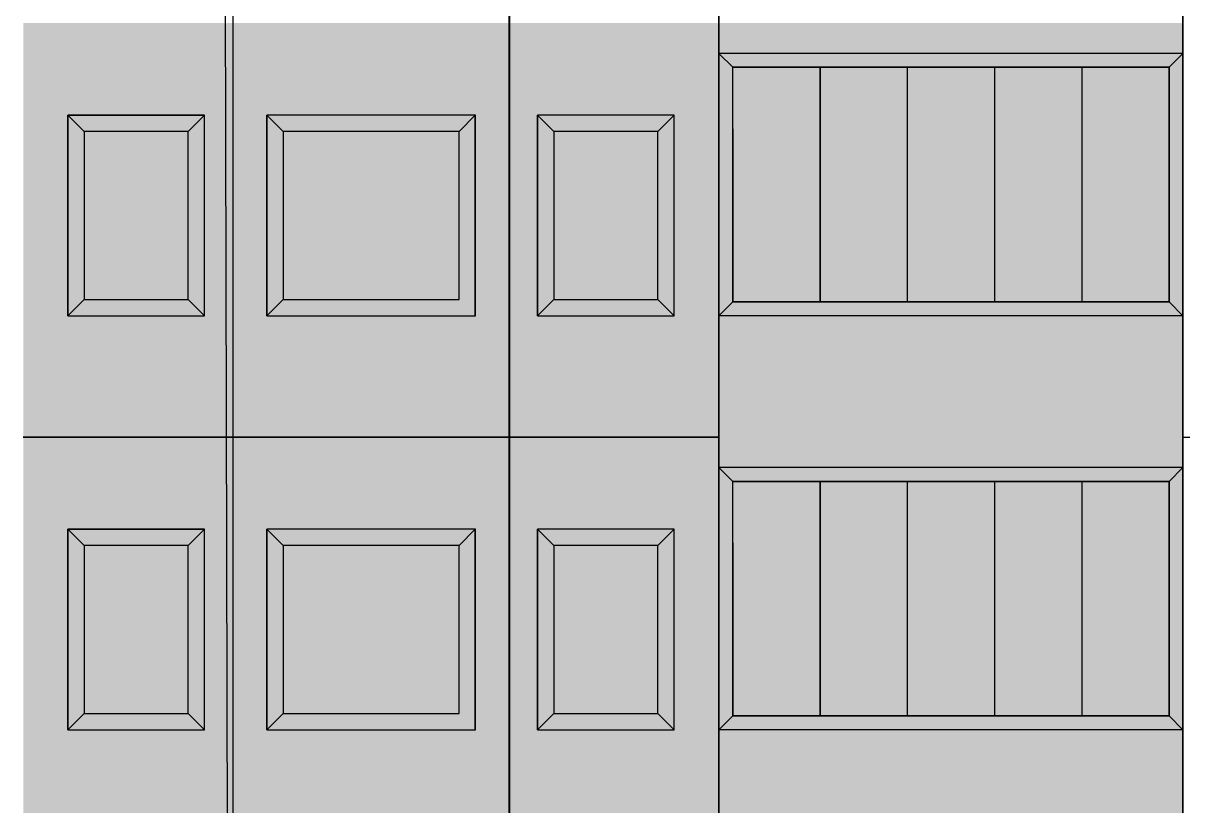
# Model space of a CAD drawing. Header units: millimetres. Extents: x -257254 to 390979, y -202328 to 355504.
# Drawn here: x 39315 to 47715, y 52424 to 58095 of the extents above; entities that cross this region are included whole.
import ezdxf

# ---------------------------------------------------------------- set-up
doc = ezdxf.new("R2010")
doc.units = ezdxf.units.MM
doc.layers.get('0').update_dxf_attribs({"lineweight": 25})
doc.layers.add('заливка', color=7, linetype='Continuous', lineweight=25)
doc.layers.add('разрез', color=40, linetype='Continuous')
doc.layers.add('фасадик', color=7, linetype='Continuous', lineweight=25, true_color=0x51362d)

# ---------------------------------------------------------------- blocks, each defined once
blk = doc.blocks.new('*U210')
for points in [[(0, 0), (988.7, 0), (988.7, 1453.5), (0, 1453.5)], [(118, 118), (870.7, 118), (870.7, 1335.5), (118, 1335.5)]]:
    blk.add_lwpolyline(points, close=True)
blk = doc.blocks.new('*U211')
for points in [[(0, 0), (1510.4, 0), (1510.4, 1453.5), (0, 1453.5)], [(118, 118), (1392.4, 118), (1392.4, 1335.5), (118, 1335.5)]]:
    blk.add_lwpolyline(points, close=True)

msp = doc.modelspace()

# ---------------------------------------------------------------- hatches: boundary and pattern name
h = msp.add_hatch(color=256)
h.dxf.hatch_style = 1
h.set_gradient(color1=(128, 128, 128), color2=(0, 255, 255), name='INVHEMISPHERICAL')
h.paths.add_polyline_path([(45087.01018, 57775.2328), (44455.01018, 57775.2328), (44455.01018, 56075.34196), (45087.01018, 56075.34196)])
h.paths.add_polyline_path([(45719.01018, 57775.2328), (45087.01018, 57775.2328), (45087.01018, 56075.34196), (45719.01018, 56075.34196)])
h.paths.add_polyline_path([(46351.01018, 57775.2328), (45719.01018, 57775.2328), (45719.01018, 56075.34196), (46351.01018, 56075.34196)])
h.paths.add_polyline_path([(46983.01018, 57775.2328), (46351.01018, 57775.2328), (46351.01018, 56075.34196), (46983.01018, 56075.34196)])
h.paths.add_polyline_path([(47615.01018, 57775.2328), (46983.01018, 57775.2328), (46983.01018, 56075.34196), (47615.01018, 56075.34196)])
h = msp.add_hatch(color=256)
h.dxf.hatch_style = 1
h.set_gradient(color1=(128, 128, 128), color2=(0, 255, 255), name='INVHEMISPHERICAL')
h.paths.add_polyline_path([(40510.25195, 57310.85472), (39757.57173, 57310.85472), (39757.57173, 56093.34196), (40510.25195, 56093.34196)])
h.paths.add_polyline_path([(42472.41495, 57310.85473), (41198.01024, 57310.85473), (41198.01024, 56093.34196), (42472.41495, 56093.34196)])
h.paths.add_polyline_path([(43912.34825, 57310.85472), (43159.66803, 57310.85472), (43159.66803, 56093.34196), (43912.34825, 56093.34196)])
h = msp.add_hatch(color=256)
h.dxf.hatch_style = 1
h.set_gradient(color1=(128, 128, 128), color2=(0, 255, 255), name='INVHEMISPHERICAL')
h.paths.add_polyline_path([(40510.25195, 57310.85472), (39757.57173, 57310.85472), (39757.57173, 56093.34196), (40510.25195, 56093.34196)])
h.paths.add_polyline_path([(42472.41495, 57310.85473), (41198.01024, 57310.85473), (41198.01024, 56093.34196), (42472.41495, 56093.34196)])
h.paths.add_polyline_path([(43912.34825, 57310.85472), (43159.66803, 57310.85472), (43159.66803, 56093.34196), (43912.34825, 56093.34196)])
h = msp.add_hatch(color=256)
h.dxf.hatch_style = 1
h.set_gradient(color1=(128, 128, 128), color2=(0, 255, 255), name='INVHEMISPHERICAL')
h.paths.add_polyline_path([(45087.01018, 54775.2328), (44455.01018, 54775.2328), (44455.01018, 53075.34196), (45087.01018, 53075.34196)])
h.paths.add_polyline_path([(45719.01018, 54775.2328), (45087.01018, 54775.2328), (45087.01018, 53075.34196), (45719.01018, 53075.34196)])
h.paths.add_polyline_path([(46351.01018, 54775.2328), (45719.01018, 54775.2328), (45719.01018, 53075.34196), (46351.01018, 53075.34196)])
h.paths.add_polyline_path([(46983.01018, 54775.2328), (46351.01018, 54775.2328), (46351.01018, 53075.34196), (46983.01018, 53075.34196)])
h.paths.add_polyline_path([(47615.01018, 54775.2328), (46983.01018, 54775.2328), (46983.01018, 53075.34196), (47615.01018, 53075.34196)])
h = msp.add_hatch(color=256)
h.dxf.hatch_style = 1
h.set_gradient(color1=(128, 128, 128), color2=(0, 255, 255), name='INVHEMISPHERICAL')
h.paths.add_polyline_path([(40510.25195, 54310.85472), (39757.57173, 54310.85472), (39757.57173, 53093.34196), (40510.25195, 53093.34196)])
h.paths.add_polyline_path([(42472.41495, 54310.85473), (41198.01024, 54310.85473), (41198.01024, 53093.34196), (42472.41495, 53093.34196)])
h.paths.add_polyline_path([(43912.34825, 54310.85472), (43159.66803, 54310.85472), (43159.66803, 53093.34196), (43912.34825, 53093.34196)])
h = msp.add_hatch(color=256)
h.dxf.hatch_style = 1
h.set_gradient(color1=(128, 128, 128), color2=(0, 255, 255), name='INVHEMISPHERICAL')
h.paths.add_polyline_path([(40510.25195, 54310.85472), (39757.57173, 54310.85472), (39757.57173, 53093.34196), (40510.25195, 53093.34196)])
h.paths.add_polyline_path([(42472.41495, 54310.85473), (41198.01024, 54310.85473), (41198.01024, 53093.34196), (42472.41495, 53093.34196)])
h.paths.add_polyline_path([(43912.34825, 54310.85472), (43159.66803, 54310.85472), (43159.66803, 53093.34196), (43912.34825, 53093.34196)])
at = {"layer": 'заливка', "transparency": 33554687}
h = msp.add_hatch(color=256, dxfattribs=at)
h.dxf.hatch_style = 1
h.set_gradient(color1=(82, 71, 46), color2=(247, 240, 181), name='CYLINDER')
h.paths.add_polyline_path([(40835.01018, 55095.34196), (40835.01018, 58095.34196), (39315.01018, 58095.34196), (39315.01018, 55095.34196)])
h.paths.add_polyline_path([(40510.25195, 57310.85472), (40628.25195, 57428.85472), (40510.25195, 57428.85472), (40510.25195, 56093.34196), (40628.25195, 55975.44227), (40628.25195, 56093.34196), (39757.57173, 56093.34196), (39639.57173, 55975.34196), (39757.57173, 55975.34196), (39757.57173, 57310.85472), (39639.57173, 57428.85471), (39639.57173, 57310.85472)], flags=0)
h.paths.add_polyline_path([(40628.25195, 57428.85472), (40628.25195, 55975.34196), (39639.57173, 55975.34196), (39639.57173, 57428.85472)], flags=16)
h.paths.add_polyline_path([(44355.01018, 58095.34196), (42835.01018, 58095.34196), (42835.01018, 55095.34196), (44355.01018, 55095.34196)])
h.paths.add_polyline_path([(43912.34825, 57310.85472), (44030.34825, 57428.85472), (43912.34825, 57428.85472), (43912.34825, 56093.34196), (44030.34825, 55975.44227), (44030.34825, 56093.34196), (43159.66803, 56093.34196), (43041.66803, 55975.34196), (43159.66803, 55975.34196), (43159.66803, 57310.85472), (43041.66803, 57428.85471), (43041.66803, 57310.85472)], flags=0)
h.paths.add_polyline_path([(44030.34825, 57428.85472), (44030.34825, 55975.34196), (43041.66803, 55975.34196), (43041.66803, 57428.85472)], flags=16)
at = {"layer": 'заливка', "true_color": 0xf7f0b5}
h = msp.add_hatch(color=254, dxfattribs=at)
h.dxf.hatch_style = 1
h.paths.add_polyline_path([(42835.01018, 55095.34196), (42835.01018, 58095.34196), (40835.01018, 58095.34196), (40835.01018, 55095.34196)])
h.paths.add_polyline_path([(42590.41495, 55975.34196), (41080.01023, 55975.34196), (41080.01023, 57428.85473), (42590.41495, 57428.85473)], flags=16)
h.paths.add_polyline_path([(42590.41495, 55975.34196), (41080.01024, 55975.34196), (41080.01024, 57428.85473), (42590.41495, 57428.85473)], flags=16)
at = {"layer": 'заливка', "true_color": 0x52472e}
h = msp.add_hatch(color=49, dxfattribs=at)
h.dxf.hatch_style = 1
h.set_gradient(color2=(111, 96, 62), name='CYLINDER')
h.paths.add_polyline_path([(47715.01018, 58095.34196), (44355.01018, 58095.34196), (44355.01018, 57847.73095), (47715.01018, 57847.73095)])
at = {"layer": 'заливка'}
h = msp.add_hatch(color=256, dxfattribs=at)
h.dxf.hatch_style = 1
h.set_gradient(color2=(111, 96, 62), name='CYLINDER')
h.paths.add_polyline_path([(47715.01018, 55095.34196), (47715.01018, 55975.34196), (44355.01018, 55975.34196), (44355.01018, 55095.34196)])
at = {"layer": 'заливка', "transparency": 33554687}
h = msp.add_hatch(color=256, dxfattribs=at)
h.dxf.hatch_style = 1
h.set_gradient(color1=(82, 71, 46), color2=(247, 240, 181), name='CYLINDER')
h.paths.add_polyline_path([(40835.01018, 52095.34196), (40835.01018, 55095.34196), (39315.01018, 55095.34196), (39315.01018, 52095.34196)])
h.paths.add_polyline_path([(40510.25195, 54310.85472), (40628.25195, 54428.85472), (40510.25195, 54428.85472), (40510.25195, 53093.34196), (40628.25195, 52975.44227), (40628.25195, 53093.34196), (39757.57173, 53093.34196), (39639.57173, 52975.34196), (39757.57173, 52975.34196), (39757.57173, 54310.85472), (39639.57173, 54428.85471), (39639.57173, 54310.85472)], flags=0)
h.paths.add_polyline_path([(39639.57173, 52975.34196), (39639.57173, 54428.85472), (40628.25195, 54428.85472), (40628.25195, 52975.34196)], flags=16)
h.paths.add_polyline_path([(42835.01018, 55095.34196), (42835.01018, 52095.34196), (44355.01018, 52095.34196), (44355.01018, 55095.34196)])
h.paths.add_polyline_path([(43912.34825, 54310.85472), (44030.34825, 54428.85472), (43912.34825, 54428.85472), (43912.34825, 53093.34196), (44030.34825, 52975.44227), (44030.34825, 53093.34196), (43159.66803, 53093.34196), (43041.66803, 52975.34196), (43159.66803, 52975.34196), (43159.66803, 54310.85472), (43041.66803, 54428.85471), (43041.66803, 54310.85472)], flags=0)
h.paths.add_polyline_path([(43041.66803, 52975.34196), (43041.66803, 54428.85472), (44030.34825, 54428.85472), (44030.34825, 52975.34196)], flags=16)
at = {"layer": 'заливка', "true_color": 0xf7f0b5}
h = msp.add_hatch(color=254, dxfattribs=at)
h.dxf.hatch_style = 1
h.paths.add_polyline_path([(42835.01018, 52095.34196), (42835.01018, 55095.34196), (40835.01018, 55095.34196), (40835.01018, 52095.34196)])
h.paths.add_polyline_path([(42590.41495, 52975.34196), (41080.01023, 52975.34196), (41080.01023, 54428.85473), (42590.41495, 54428.85473)], flags=16)
h.paths.add_polyline_path([(42590.41495, 52975.34196), (41080.01024, 52975.34196), (41080.01024, 54428.85473), (42590.41495, 54428.85473)], flags=16)
at = {"layer": 'заливка', "true_color": 0x52472e}
h = msp.add_hatch(color=49, dxfattribs=at)
h.dxf.hatch_style = 1
h.set_gradient(color2=(111, 96, 62), name='CYLINDER')
h.paths.add_polyline_path([(47715.01018, 55095.34196), (44355.01018, 55095.34196), (44355.01018, 54847.73095), (47715.01018, 54847.73095)])
at = {"layer": 'заливка'}
h = msp.add_hatch(color=256, dxfattribs=at)
h.dxf.hatch_style = 1
h.set_gradient(color2=(111, 96, 62), name='CYLINDER')
h.paths.add_polyline_path([(47715.01018, 52095.34196), (47715.01018, 52975.34196), (44355.01018, 52975.34196), (44355.01018, 52095.34196)])
at = {"layer": 'фасадик', "true_color": 0xcda56a}
h = msp.add_hatch(color=33, dxfattribs=at)
h.dxf.hatch_style = 1
h.paths.add_polyline_path([(47715.01018, 57875.2328), (44355.01018, 57875.2328), (44455.01018, 57775.2328), (47615.01018, 57775.2328)])
h.paths.add_polyline_path([(44455.01018, 57775.2328), (44355.01018, 57875.2328), (44355.01018, 55975.34196), (44455.01018, 56075.34196), (44455.01018, 57328.85472)])
h.paths.add_polyline_path([(47615.01018, 56075.34196), (44455.01018, 56075.34196), (44355.01018, 55975.34196), (47715.01018, 55975.34196)])
h.paths.add_polyline_path([(47715.01018, 57428.85472), (47715.01018, 57875.2328), (47615.01018, 57775.2328), (47615.01018, 56075.34196), (47715.01018, 55975.34196)])
at = {"layer": 'фасадик'}
h = msp.add_hatch(color=256, dxfattribs=at)
h.dxf.hatch_style = 1
h.paths.add_polyline_path([(40628.25195, 57428.85472), (39639.57173, 57428.85472), (39639.57173, 55975.34196), (40628.25195, 55975.34196)])
h.paths.add_polyline_path([(39757.57173, 57310.85472), (40510.25195, 57310.85472), (40510.25195, 56093.34196), (39757.57173, 56093.34196)], flags=16)
h.paths.add_polyline_path([(42590.01013, 57428.85473), (41080.01024, 57428.85473), (41080.01024, 55975.34196), (42590.01013, 55975.34196)])
h.paths.add_polyline_path([(41198.01024, 57310.85473), (42472.41495, 57310.85473), (42472.41495, 56093.34196), (41198.01024, 56093.34196)], flags=16)
h.paths.add_polyline_path([(44030.34825, 57428.85472), (43041.66803, 57428.85472), (43041.66803, 55975.34196), (44030.34825, 55975.34196)])
h.paths.add_polyline_path([(43159.66803, 57310.85472), (43912.34825, 57310.85472), (43912.34825, 56093.34196), (43159.66803, 56093.34196)], flags=16)
h = msp.add_hatch(color=256, dxfattribs=at)
h.dxf.hatch_style = 1
h.paths.add_polyline_path([(40628.25195, 57428.85471), (39639.57173, 57428.85471), (39639.57173, 55975.34195), (40628.25195, 55975.34195)])
h.paths.add_polyline_path([(39757.57173, 57310.85471), (40510.25195, 57310.85471), (40510.25195, 56093.34195), (39757.57173, 56093.34195)], flags=16)
h.paths.add_polyline_path([(42590.01013, 57428.85472), (41080.01024, 57428.85472), (41080.01024, 55975.34195), (42590.01013, 55975.34195)])
h.paths.add_polyline_path([(41198.01024, 57310.85472), (42472.41495, 57310.85472), (42472.41495, 56093.34195), (41198.01024, 56093.34195)], flags=16)
h.paths.add_polyline_path([(44030.34825, 57428.85471), (43041.66803, 57428.85471), (43041.66803, 55975.34195), (44030.34825, 55975.34195)])
h.paths.add_polyline_path([(43159.66803, 57310.85471), (43912.34825, 57310.85471), (43912.34825, 56093.34195), (43159.66803, 56093.34195)], flags=16)
h = msp.add_hatch(color=256, dxfattribs=at)
h.dxf.hatch_style = 1
h.paths.add_polyline_path([(40628.25195, 57428.85471), (39639.57173, 57428.85471), (39639.57173, 55975.34195), (40628.25195, 55975.34195)])
h.paths.add_polyline_path([(39757.57173, 57310.85471), (40510.25195, 57310.85471), (40510.25195, 56093.34195), (39757.57173, 56093.34195)], flags=16)
h.paths.add_polyline_path([(42590.01013, 57428.85472), (41080.01024, 57428.85472), (41080.01024, 55975.34195), (42590.01013, 55975.34195)])
h.paths.add_polyline_path([(41198.01024, 57310.85472), (42472.41495, 57310.85472), (42472.41495, 56093.34195), (41198.01024, 56093.34195)], flags=16)
h.paths.add_polyline_path([(44030.34825, 57428.85471), (43041.66803, 57428.85471), (43041.66803, 55975.34195), (44030.34825, 55975.34195)])
h.paths.add_polyline_path([(43159.66803, 57310.85471), (43912.34825, 57310.85471), (43912.34825, 56093.34195), (43159.66803, 56093.34195)], flags=16)
h = msp.add_hatch(color=256, dxfattribs=at)
h.dxf.hatch_style = 1
h.paths.add_polyline_path([(40628.25195, 57428.85471), (39639.57173, 57428.85471), (39639.57173, 55975.34195), (40628.25195, 55975.34195)])
h.paths.add_polyline_path([(39757.57173, 57310.85471), (40510.25195, 57310.85471), (40510.25195, 56093.34195), (39757.57173, 56093.34195)], flags=16)
h.paths.add_polyline_path([(42590.01013, 57428.85472), (41080.01024, 57428.85472), (41080.01024, 55975.34195), (42590.01013, 55975.34195)])
h.paths.add_polyline_path([(41198.01024, 57310.85472), (42472.41495, 57310.85472), (42472.41495, 56093.34195), (41198.01024, 56093.34195)], flags=16)
h.paths.add_polyline_path([(44030.34825, 57428.85471), (43041.66803, 57428.85471), (43041.66803, 55975.34195), (44030.34825, 55975.34195)])
h.paths.add_polyline_path([(43159.66803, 57310.85471), (43912.34825, 57310.85471), (43912.34825, 56093.34195), (43159.66803, 56093.34195)], flags=16)
at = {"layer": 'фасадик', "true_color": 0xcda56a}
h = msp.add_hatch(color=33, dxfattribs=at)
h.dxf.hatch_style = 1
h.paths.add_polyline_path([(47715.01018, 54875.2328), (44355.01018, 54875.2328), (44455.01018, 54775.2328), (47615.01018, 54775.2328)])
h.paths.add_polyline_path([(44455.01018, 54775.2328), (44355.01018, 54875.2328), (44355.01018, 52975.34196), (44455.01018, 53075.34196), (44455.01018, 54328.85472)])
h.paths.add_polyline_path([(47615.01018, 53075.34196), (44455.01018, 53075.34196), (44355.01018, 52975.34196), (47715.01018, 52975.34196)])
h.paths.add_polyline_path([(47715.01018, 54428.85472), (47715.01018, 54875.2328), (47615.01018, 54775.2328), (47615.01018, 53075.34196), (47715.01018, 52975.34196)])
at = {"layer": 'фасадик'}
h = msp.add_hatch(color=256, dxfattribs=at)
h.dxf.hatch_style = 1
h.paths.add_polyline_path([(40628.15155, 54428.85471), (39639.47133, 54428.85471), (39639.47133, 52975.34195), (40628.15155, 52975.34195)])
h.paths.add_polyline_path([(39757.47133, 54310.85471), (40510.15155, 54310.85471), (40510.15155, 53093.34195), (39757.47133, 53093.34195)], flags=16)
h.paths.add_polyline_path([(42589.90973, 54428.85472), (41079.90985, 54428.85472), (41079.90985, 52975.34195), (42589.90973, 52975.34195)])
h.paths.add_polyline_path([(41197.90985, 54310.85472), (42472.31455, 54310.85472), (42472.31455, 53093.34195), (41197.90985, 53093.34195)], flags=16)
h.paths.add_polyline_path([(44030.24785, 54428.85471), (43041.56763, 54428.85471), (43041.56763, 52975.34195), (44030.24785, 52975.34195)])
h.paths.add_polyline_path([(43159.56763, 54310.85471), (43912.24785, 54310.85471), (43912.24785, 53093.34195), (43159.56763, 53093.34195)], flags=16)
h = msp.add_hatch(color=256, dxfattribs=at)
h.dxf.hatch_style = 1
h.paths.add_polyline_path([(40628.25195, 54428.85471), (39639.57173, 54428.85471), (39639.57173, 52975.34195), (40628.25195, 52975.34195)])
h.paths.add_polyline_path([(39757.57173, 54310.85471), (40510.25195, 54310.85471), (40510.25195, 53093.34195), (39757.57173, 53093.34195)], flags=16)
h.paths.add_polyline_path([(42590.01013, 54428.85472), (41080.01024, 54428.85472), (41080.01024, 52975.34195), (42590.01013, 52975.34195)])
h.paths.add_polyline_path([(41198.01024, 54310.85472), (42472.41495, 54310.85472), (42472.41495, 53093.34195), (41198.01024, 53093.34195)], flags=16)
h.paths.add_polyline_path([(44030.34825, 54428.85471), (43041.66803, 54428.85471), (43041.66803, 52975.34195), (44030.34825, 52975.34195)])
h.paths.add_polyline_path([(43159.66803, 54310.85471), (43912.34825, 54310.85471), (43912.34825, 53093.34195), (43159.66803, 53093.34195)], flags=16)
h = msp.add_hatch(color=256, dxfattribs=at)
h.dxf.hatch_style = 1
h.paths.add_polyline_path([(40628.25195, 54428.85471), (39639.57173, 54428.85471), (39639.57173, 52975.34195), (40628.25195, 52975.34195)])
h.paths.add_polyline_path([(39757.57173, 54310.85471), (40510.25195, 54310.85471), (40510.25195, 53093.34195), (39757.57173, 53093.34195)], flags=16)
h.paths.add_polyline_path([(42590.01013, 54428.85472), (41080.01024, 54428.85472), (41080.01024, 52975.34195), (42590.01013, 52975.34195)])
h.paths.add_polyline_path([(41198.01024, 54310.85472), (42472.41495, 54310.85472), (42472.41495, 53093.34195), (41198.01024, 53093.34195)], flags=16)
h.paths.add_polyline_path([(44030.34825, 54428.85471), (43041.66803, 54428.85471), (43041.66803, 52975.34195), (44030.34825, 52975.34195)])
h.paths.add_polyline_path([(43159.66803, 54310.85471), (43912.34825, 54310.85471), (43912.34825, 53093.34195), (43159.66803, 53093.34195)], flags=16)
h = msp.add_hatch(color=256, dxfattribs=at)
h.dxf.hatch_style = 1
h.paths.add_polyline_path([(40628.25195, 54428.85471), (39639.57173, 54428.85471), (39639.57173, 52975.34195), (40628.25195, 52975.34195)])
h.paths.add_polyline_path([(39757.57173, 54310.85471), (40510.25195, 54310.85471), (40510.25195, 53093.34195), (39757.57173, 53093.34195)], flags=16)
h.paths.add_polyline_path([(42590.01013, 54428.85472), (41080.01024, 54428.85472), (41080.01024, 52975.34195), (42590.01013, 52975.34195)])
h.paths.add_polyline_path([(41198.01024, 54310.85472), (42472.41495, 54310.85472), (42472.41495, 53093.34195), (41198.01024, 53093.34195)], flags=16)
h.paths.add_polyline_path([(44030.34825, 54428.85471), (43041.66803, 54428.85471), (43041.66803, 52975.34195), (44030.34825, 52975.34195)])
h.paths.add_polyline_path([(43159.66803, 54310.85471), (43912.34825, 54310.85471), (43912.34825, 53093.34195), (43159.66803, 53093.34195)], flags=16)

# ---------------------------------------------------------------- linework, layer by layer
at = {"layer": 'разрез'}
for p, q in [((47615.01018, 57775.2328), (47715.01018, 57875.2328)), ((44455.01018, 56075.34196), (44355.01018, 55975.34196)), ((47615.01018, 56075.34196), (47715.01018, 55975.34196)), ((47615.01018, 54775.2328), (47715.01018, 54875.2328)), ((44455.01018, 53075.34196), (44355.01018, 52975.34196)), ((47615.01018, 53075.34196), (47715.01018, 52975.34196))]:
    msp.add_line(p, q, dxfattribs=at)
at = {"layer": 'фасадик'}
for p, q in [((40754.45769, 67202.93321, -135.2215), (40835.01018, 35975.34196)), ((42839.85393, 67202.93321), (42835.01018, 35975.34196)), ((44355.01018, 67202.93321), (44355.01018, 35975.34196)), ((47715.01018, 35975.34196), (47715.01018, 67202.93321)), ((47715.01018, 67202.93321), (47715.01018, 35975.34196)), ((47715.01018, 57875.2328), (44355.01018, 57875.2328)), ((44455.01018, 57775.2328), (44355.01018, 57875.2328)), ((47615.01018, 57775.2328), (47715.01018, 57875.2328)), ((47615.01018, 57775.2328), (44455.01018, 57775.2328)), ((44455.01018, 56075.34196), (44455.01018, 57775.2328)), ((44455.01018, 56075.34196), (44455.01018, 57775.2328)), ((44455.01018, 57775.2328), (47615.01018, 57775.2328)), ((45087.01018, 57775.2328), (45087.01018, 56075.34196)), ((45087.01018, 56075.34196), (45087.01018, 57775.2328)), ((45719.01018, 57775.2328), (45719.01018, 56075.34196)), ((45719.01018, 57775.2328), (45719.01018, 56075.34196)), ((46351.01018, 57775.2328), (46351.01018, 56075.34196)), ((46351.01018, 57775.2328), (46351.01018, 56075.34196)), ((46983.01018, 57775.2328), (46983.01018, 56075.34196)), ((46983.01018, 57775.2328), (46983.01018, 56075.34196)), ((47615.01018, 56075.34196), (47615.01018, 57775.2328)), ((47615.01018, 57775.2328), (47615.01018, 56075.34196)), ((39639.57172, 55975.34196), (39639.57172, 57428.85472)), ((39639.57172, 57428.85472), (39757.57173, 57310.85472)), ((39639.57173, 55975.34196), (39639.57172, 57428.85472)), ((39639.57172, 57428.85472), (40628.25195, 57428.75441)), ((39639.57172, 55975.34196), (39639.57172, 57428.85472)), ((39639.57172, 57428.85472), (39757.57173, 57310.85472)), ((39639.57173, 55975.34196), (39639.57172, 57428.85472)), ((39639.57172, 57428.85472), (40628.25195, 57428.75441)), ((40510.25195, 57310.85472), (40628.35234, 57428.85472)), ((40510.25195, 57310.85472), (40628.35234, 57428.85472)), ((40628.35234, 55975.34196), (40628.35234, 57428.85472)), ((40628.35234, 55975.34196), (40628.35234, 57428.85472)), ((41080.01023, 55975.34196), (41080.01023, 57428.85472)), ((41080.01023, 57428.85472), (41198.01024, 57310.85473)), ((41080.01023, 55975.34196), (41080.01023, 57428.85472)), ((41080.01023, 57428.85472), (41198.01024, 57310.85473)), ((42472.41495, 57310.85473), (42590.01013, 57428.85472)), ((42472.41495, 57310.85473), (42590.01013, 57428.85472)), ((42590.01013, 55975.34196), (42590.01013, 57428.85472)), ((42590.01013, 55975.34196), (42590.01013, 57428.85472)), ((43041.66802, 55975.34196), (43041.66802, 57428.85472)), ((43041.66802, 55975.34196), (43041.66802, 57428.85472)), ((43041.66802, 55975.34196), (43041.66802, 57428.85472)), ((43041.66802, 55975.34196), (43041.66802, 57428.85472)), ((43041.66803, 57428.85472), (43159.66803, 57310.85472)), ((43041.66803, 57428.85472), (43159.66803, 57310.85472)), ((43912.34825, 57310.85472), (44030.34825, 57428.85472)), ((43912.34825, 57310.85472), (44030.34825, 57428.85472)), ((44030.44864, 55975.34196), (44030.44864, 57428.85472)), ((44030.44864, 55975.34196), (44030.44864, 57428.85472)), ((44030.44864, 55975.34196), (44030.44864, 57428.85472)), ((44030.44864, 55975.34196), (44030.44864, 57428.85472)), ((44355.01018, 55975.34196), (44355.01018, 57428.85472)), ((42472.41495, 57310.85473), (41198.01024, 57310.85473)), ((41198.01024, 57310.85473), (41198.01024, 56093.34196)), ((42472.41495, 57310.85473), (41198.01024, 57310.85473)), ((41198.01024, 57310.85473), (41198.01024, 56093.34196)), ((42472.41495, 56093.34196), (42472.41495, 57310.85473)), ((42472.41495, 56093.34196), (42472.41495, 57310.85473)), ((44455.01018, 57328.85472), (44455.01018, 56075.34196)), ((39757.57173, 56093.34196), (39639.57173, 55975.34196)), ((39757.57173, 56093.34196), (39639.57173, 55975.34196)), ((40628.25195, 55975.34196), (40510.25195, 56093.34196)), ((40628.25195, 55975.34196), (40510.25195, 56093.34196)), ((41080.01023, 55975.34196), (41198.01024, 56093.34196)), ((41080.01023, 55975.34196), (41198.01024, 56093.34196)), ((43041.66803, 55975.34196), (43159.66803, 56093.34196)), ((43041.66803, 55975.34196), (43159.66803, 56093.34196)), ((43912.34825, 56093.34196), (44030.44864, 55975.34196)), ((43912.34825, 56093.34196), (44030.44864, 55975.34196)), ((44455.01018, 56075.34196), (44355.01018, 55975.34196)), ((47615.01018, 56075.34196), (44455.01018, 56075.34196)), ((44455.01018, 56075.34196), (47615.01018, 56075.34196)), ((47615.01018, 56075.34196), (47715.01018, 55975.34196)), ((47715.01018, 55975.34196), (44355.01018, 55975.34196)), ((47715.01018, 55975.34196), (44355.01018, 55975.34196)), ((44355.01018, 55095.34196), (39315.01018, 55095.34196)), ((39315.01018, 55095.34196), (44355.01018, 55095.34196)), ((39503.78036, 55095.34196), (44355.01018, 55095.34196)), ((47715.01018, 55095.34196), (62355.01018, 55095.34196)), ((47715.01018, 55095.34196), (52755.01018, 55095.34196)), ((47715.01018, 55095.34196), (52755.01018, 55095.34196)), ((47715.01018, 54875.2328), (44355.01018, 54875.2328)), ((44455.01018, 54775.2328), (44355.01018, 54875.2328)), ((47615.01018, 54775.2328), (47715.01018, 54875.2328)), ((47615.01018, 54775.2328), (44455.01018, 54775.2328)), ((44455.01018, 53075.34196), (44455.01018, 54775.2328)), ((44455.01018, 53075.34196), (44455.01018, 54775.2328)), ((44455.01018, 54775.2328), (47615.01018, 54775.2328)), ((45087.01018, 54775.2328), (45087.01018, 53075.34196)), ((45087.01018, 53075.34196), (45087.01018, 54775.2328)), ((45719.01018, 54775.2328), (45719.01018, 53075.34196)), ((45719.01018, 54775.2328), (45719.01018, 53075.34196)), ((46351.01018, 54775.2328), (46351.01018, 53075.34196)), ((46351.01018, 54775.2328), (46351.01018, 53075.34196)), ((46983.01018, 54775.2328), (46983.01018, 53075.34196)), ((46983.01018, 54775.2328), (46983.01018, 53075.34196)), ((47615.01018, 53075.34196), (47615.01018, 54775.2328)), ((47615.01018, 54775.2328), (47615.01018, 53075.34196)), ((39639.57172, 52975.34196), (39639.57172, 54428.85472)), ((39639.57172, 54428.85472), (39757.57173, 54310.85472)), ((39639.57173, 52975.34196), (39639.57172, 54428.85472)), ((39639.57172, 54428.85472), (40628.25195, 54428.75441)), ((39639.57172, 52975.34196), (39639.57172, 54428.85472)), ((39639.57172, 54428.85472), (39757.57173, 54310.85472)), ((39639.57173, 52975.34196), (39639.57172, 54428.85472)), ((39639.57172, 54428.85472), (40628.25195, 54428.75441)), ((40510.25195, 54310.85472), (40628.35234, 54428.85472)), ((40510.25195, 54310.85472), (40628.35234, 54428.85472)), ((40628.35234, 52975.34196), (40628.35234, 54428.85472)), ((40628.35234, 52975.34196), (40628.35234, 54428.85472)), ((41080.01023, 52975.34196), (41080.01023, 54428.85472)), ((41080.01023, 54428.85472), (41198.01024, 54310.85473)), ((41080.01023, 52975.34196), (41080.01023, 54428.85472)), ((41080.01023, 54428.85472), (41198.01024, 54310.85473)), ((42472.41495, 54310.85473), (42590.01013, 54428.85472)), ((42472.41495, 54310.85473), (42590.01013, 54428.85472)), ((42590.01013, 52975.34196), (42590.01013, 54428.85472)), ((42590.01013, 52975.34196), (42590.01013, 54428.85472)), ((43041.66802, 52975.34196), (43041.66802, 54428.85472)), ((43041.66802, 52975.34196), (43041.66802, 54428.85472)), ((43041.66802, 52975.34196), (43041.66802, 54428.85472)), ((43041.66802, 52975.34196), (43041.66802, 54428.85472)), ((43041.66803, 54428.85472), (43159.66803, 54310.85472)), ((43041.66803, 54428.85472), (43159.66803, 54310.85472)), ((43912.34825, 54310.85472), (44030.34825, 54428.85472)), ((43912.34825, 54310.85472), (44030.34825, 54428.85472)), ((44030.44864, 52975.34196), (44030.44864, 54428.85472)), ((44030.44864, 52975.34196), (44030.44864, 54428.85472)), ((44030.44864, 52975.34196), (44030.44864, 54428.85472)), ((44030.44864, 52975.34196), (44030.44864, 54428.85472)), ((44355.01018, 52975.34196), (44355.01018, 54428.85472)), ((42472.41495, 54310.85473), (41198.01024, 54310.85473)), ((41198.01024, 54310.85473), (41198.01024, 53093.34196)), ((42472.41495, 54310.85473), (41198.01024, 54310.85473)), ((41198.01024, 54310.85473), (41198.01024, 53093.34196)), ((42472.41495, 53093.34196), (42472.41495, 54310.85473)), ((42472.41495, 53093.34196), (42472.41495, 54310.85473)), ((44455.01018, 54328.85472), (44455.01018, 53075.34196)), ((39757.57173, 53093.34196), (39639.57173, 52975.34196)), ((39757.57173, 53093.34196), (39639.57173, 52975.34196)), ((40628.25195, 52975.34196), (40510.25195, 53093.34196)), ((40628.25195, 52975.34196), (40510.25195, 53093.34196)), ((41080.01023, 52975.34196), (41198.01024, 53093.34196)), ((41080.01023, 52975.34196), (41198.01024, 53093.34196)), ((43041.66803, 52975.34196), (43159.66803, 53093.34196)), ((43041.66803, 52975.34196), (43159.66803, 53093.34196)), ((43912.34825, 53093.34196), (44030.44864, 52975.34196)), ((43912.34825, 53093.34196), (44030.44864, 52975.34196)), ((44455.01018, 53075.34196), (44355.01018, 52975.34196)), ((47615.01018, 53075.34196), (44455.01018, 53075.34196)), ((44455.01018, 53075.34196), (47615.01018, 53075.34196)), ((47615.01018, 53075.34196), (47715.01018, 52975.34196)), ((47715.01018, 52975.34196), (44355.01018, 52975.34196)), ((47715.01018, 52975.34196), (44355.01018, 52975.34196))]:
    msp.add_line(p, q, dxfattribs=at)
at = {"layer": 'фасадик', "color": 49, "true_color": 0x52472e}
for p, q in [((44355.01018, 35975.34196), (44355.01018, 67202.93321)), ((40835.01018, 35975.34196), (40835.01018, 66135.34196)), ((42835.01018, 35975.34196), (42835.01018, 66135.34196))]:
    msp.add_line(p, q, dxfattribs=at)
at = {"layer": 'фасадик', "color": 27, "true_color": 0x775728}
for p, q in [((44355.01018, 57875.2328), (44455.01018, 57775.2328)), ((44455.01018, 57775.2328), (47615.01018, 57775.2328)), ((44355.01018, 54875.2328), (44455.01018, 54775.2328)), ((44455.01018, 54775.2328), (47615.01018, 54775.2328))]:
    msp.add_line(p, q, dxfattribs=at)

# ---------------------------------------------------------------- block references
at = {"layer": 'фасадик', "ltscale": 100}
for name, p in [('*U210', (39639.57172, 55975.34196)), ('*U210', (39639.57172, 55975.34196)), ('*U211', (41080.01023, 55975.34196)), ('*U211', (41080.01023, 55975.34196)), ('*U210', (43041.66802, 55975.34196)), ('*U210', (43041.66802, 55975.34196)), ('*U210', (39639.57172, 52975.34196)), ('*U210', (39639.57172, 52975.34196)), ('*U211', (41080.01023, 52975.34196)), ('*U211', (41080.01023, 52975.34196)), ('*U210', (43041.66802, 52975.34196)), ('*U210', (43041.66802, 52975.34196))]:
    msp.add_blockref(name, p, dxfattribs=at)

doc.saveas('drawing.dxf')
